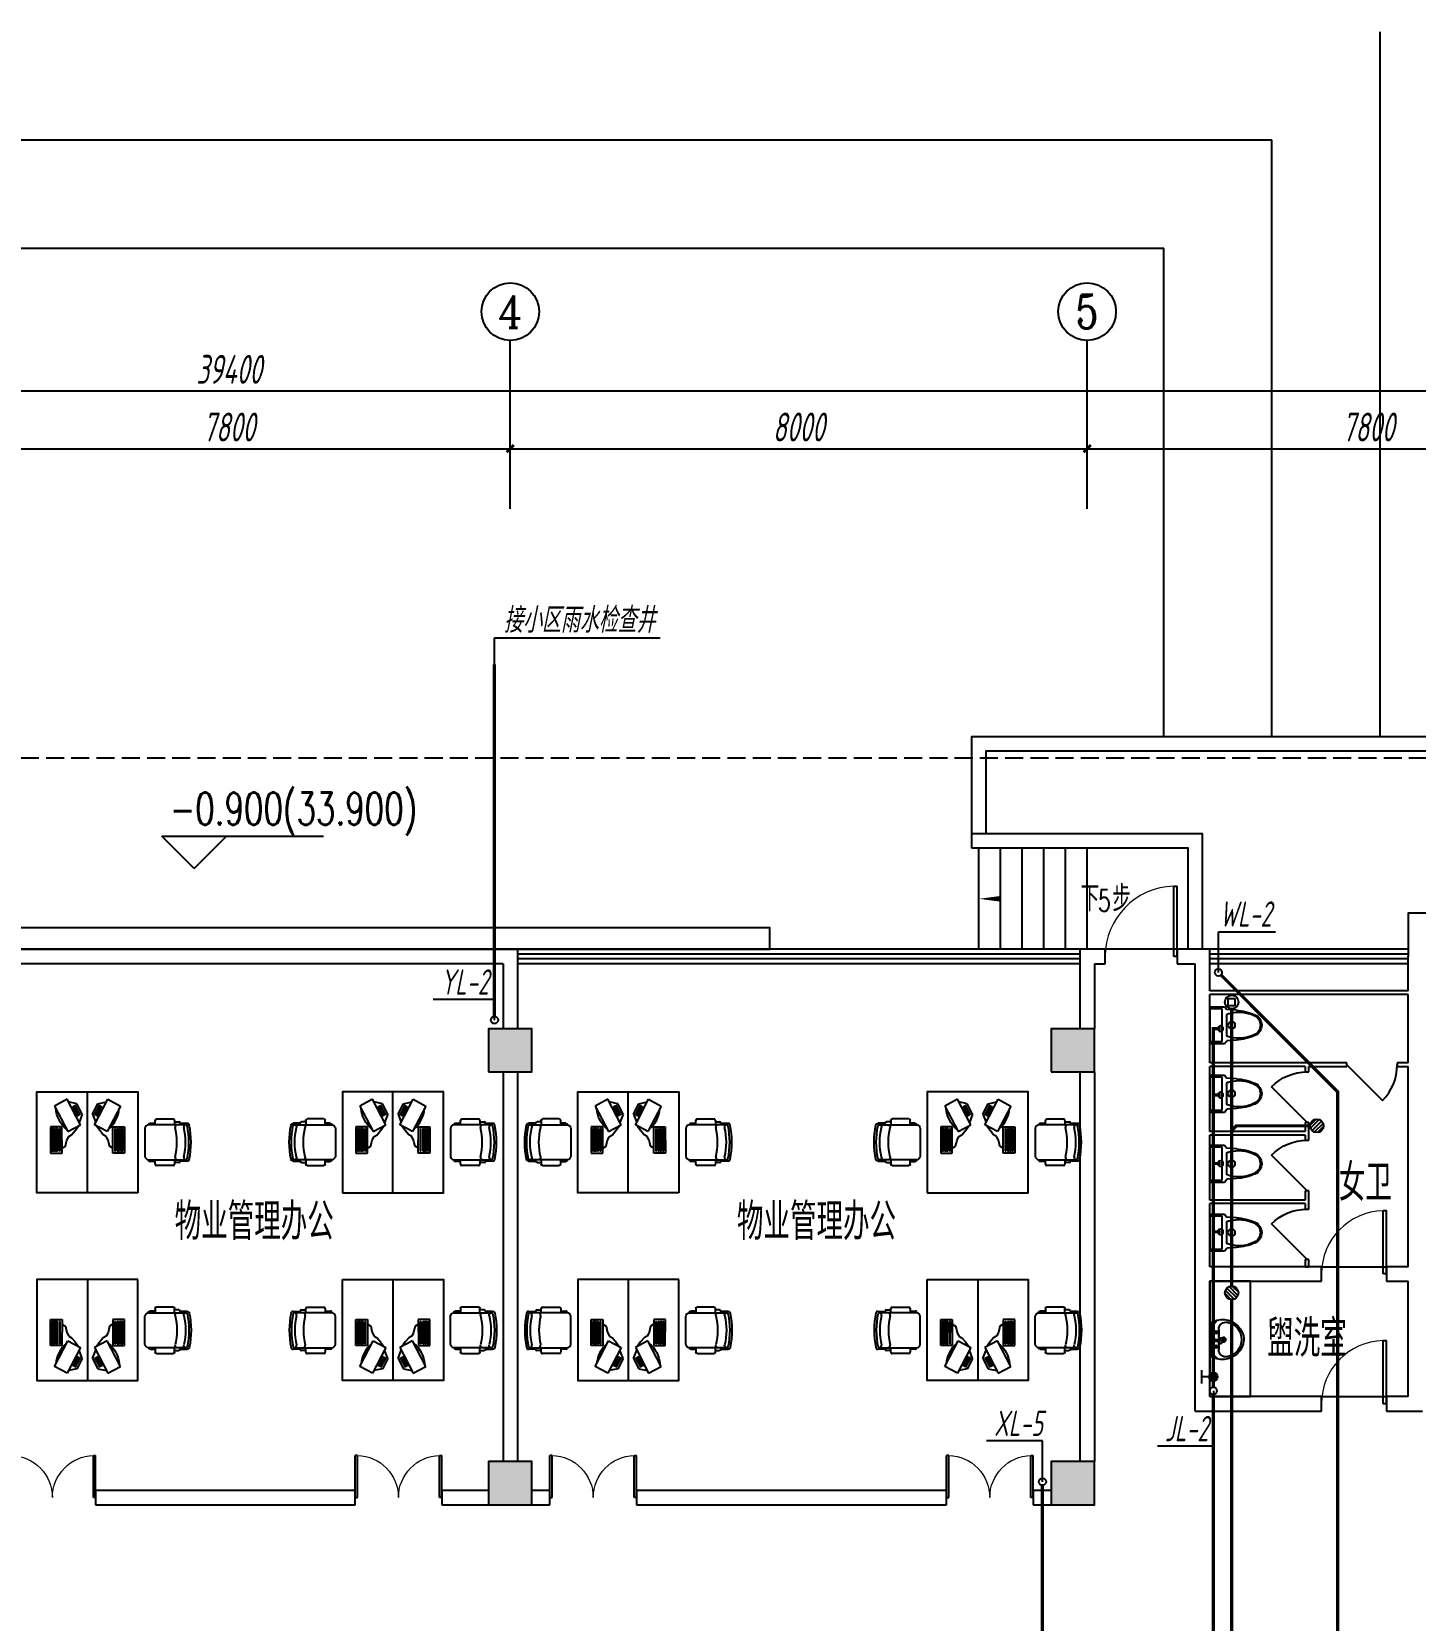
# Model space of a CAD drawing. Header units: millimetres. Extents: x 431368 to 504968, y -86454 to -30681.
# Drawn here: x 468119 to 487305, y -54168 to -32149 of the extents above; entities that cross this region are included whole.
import ezdxf
from ezdxf.enums import TextEntityAlignment as Align

# ---------------------------------------------------------------- set-up
doc = ezdxf.new("R2010")
doc.units = ezdxf.units.MM
doc.header["$LTSCALE"] = 1000
doc.header["$MEASUREMENT"] = 0
doc.linetypes.add('DASH', pattern=[0.35, 0.25, -0.1])
doc.layers.get('0').update_dxf_attribs({"linetype": 'CONTINUOUS'})
doc.layers.get('Defpoints').update_dxf_attribs({"linetype": 'CONTINUOUS'})
for name, color, linetype in [('A-FURN', 251, 'CONTINUOUS'), ('A-ROOM-IDEN', 31, 'CONTINUOUS'), ('AXIS', 3, 'CONTINUOUS'), ('AXIS_TEXT', 7, 'CONTINUOUS'), ('COLUMN', 9, 'CONTINUOUS'), ('CURTWALL', 4, 'CONTINUOUS'), ('DIM_ELEV', 3, 'CONTINUOUS'), ('DIM_SYMB', 3, 'CONTINUOUS'), ('EQUIP_地漏', 7, 'CONTINUOUS'), ('EQUIP_污水', 7, 'CONTINUOUS'), ('EQUIP_给水', 7, 'CONTINUOUS'), ('LATRINE', 6, 'CONTINUOUS'), ('PIPE-污水', 2, 'DASH'), ('PIPE-消防', 1, 'TG_X'), ('PIPE-给水', 3, 'TG_J'), ('PIPE-雨水', 4, 'TG_Y'), ('PUB_HATCH', 8, 'CONTINUOUS'), ('PUB_TEXT', 7, 'CONTINUOUS'), ('ROAD', 8, 'CONTINUOUS'), ('STAIR', 2, 'CONTINUOUS'), ('TWT_LEAD', 3, 'CONTINUOUS'), ('TWT_TEXT', 7, 'CONTINUOUS'), ('VALVE_给水', 7, 'CONTINUOUS'), ('VPIPE-污水', 2, 'DASH'), ('VPIPE-消防', 1, 'TG_X'), ('VPIPE-给水', 3, 'TG_J'), ('VPIPE-雨水', 4, 'TG_Y'), ('WALL', 9, 'CONTINUOUS'), ('WINDOW', 4, 'CONTINUOUS'), ('填充', 8, 'CONTINUOUS'), ('看线', 254, 'CONTINUOUS'), ('防火分区', 1, 'CONTINUOUS')]:
    doc.layers.add(name, color=color, linetype=linetype)
doc.styles.add('_TCH_AXIS', font='COMPLEX', dxfattribs={"bigfont": 'GBCBIG'})
doc.styles.add('_TCH_DIM', font='SIMPLEX', dxfattribs={"bigfont": 'GBCBIG'})
doc.styles.add('COMPLEX', font='COMPLEX')
doc.styles.add('FS-TEXT', font='gbeitc.shx', dxfattribs={"width": 0.75, "height": 600, "bigfont": 'hztxt.shx'})
doc.styles.add('FS-TEXT_T3', font='gbeitc.shx', dxfattribs={"width": 0.75, "bigfont": 'hztxt.shx'})
doc.styles.get("Standard").update_dxf_attribs({"font": 'GBENOR', "bigfont": 'GBCBIG'})
doc.styles.add('TG_LINETYPE', font='SIMPLEX', dxfattribs={"width": 0.8, "height": 3, "bigfont": 'HZTXT'})
doc.linetypes.add('TG_J', pattern='A,2,-0.3,["J",TG_LINETYPE,S=0.1,R=0,X=-0.23,Y=-0.15],0', length=2.3)
doc.linetypes.add('TG_X', pattern='A,2,-0.3,["X",TG_LINETYPE,S=0.1,R=0,X=-0.23,Y=-0.15],0', length=2.3)
doc.linetypes.add('TG_X1', pattern='A,2,-0.6,["X1",TG_LINETYPE,S=0.1,R=0,X=-0.52,Y=-0.15],0', length=2.6)
doc.linetypes.add('TG_Y', pattern='A,3.5,-0.4,["Y",TG_LINETYPE,S=0.1,R=0,X=-0.35,Y=-0.2],0', length=3.9)
doc.dimstyles.new('_TCH_ARCH&&100', dxfattribs={"dimtxt": 400, "dimasz": 100, "dimexe": 250, "dimexo": 300, "dimgap": 100, "dimtad": 1, "dimdec": 0, "dimzin": 0, "dimdsep": 46, "dimtxsty": 'FS-TEXT_T3', "dimblk": 'ARCHTICK', "dimcen": 0.09, "dimclrt": 7, "dimazin": 2, "dimtfac": 1, "dimtdec": 0, "dimtix": 1, "dimtmove": 2, "dimatfit": 3, "dimfxl": 1, "dimtolj": 1, "dimtzin": 0, "dimarcsym": 0})

# ---------------------------------------------------------------- blocks, each defined once
blk = doc.blocks.new('A-Lavatory-Closestool-b')
for p, q in [((0, -255), (0, 255)), ((0, 255), (205, 255)), ((2, 228), (171, 228)), ((171, 228), (171, -228)), ((205, 255), (238, 216)), ((232, -150), (232, 150)), ((371, 206), (238, 216)), ((205, -255), (238, -216)), ((371, -206), (238, -216)), ((0, -255), (205, -255)), ((171, -228), (2, -228))]:
    blk.add_line(p, q)
blk.add_circle((305, 0), 50)
for centre, radius, start, end in [((404, -316), 498, 64.6821, 110.2796), ((324, -545), 752, 66.359, 86.3479), ((556, 0), 147, 294.6746, 65.3254), ((564, 0), 157, 293.0967, 66.9033), ((403, 311), 493, 249.6179, 254.5299), ((404, 317), 498, 254.8567, 295.3019), ((324, 545), 752, 273.6521, 293.641)]:
    blk.add_arc(centre, radius, start, end)
blk = doc.blocks.new('_AXISO')
blk.add_circle((0, 0), 0.5)
at = {"layer": 'AXIS_TEXT', "style": 'COMPLEX', "width": 1.041667}
blk.add_attdef('A', text='', height=0.56, dxfattribs=at).set_placement((-0.25, -0.28), (0.25, -0.28), align=Align.FIT)
blk = doc.blocks.new('fhjhf')
at = {"layer": '填充'}
for p, q in [((262444, 55491), (262504, 55491)), ((262481, 55491), (262481, 55561)), ((262504, 55581), (262504, 55056)), ((262938, 55631), (262555, 55631)), ((262988, 55056), (262988, 55581)), ((262988, 55491), (263049, 55491)), ((263009, 55561), (263009, 55491)), ((262424, 55241), (262424, 55471)), ((263069, 55471), (263069, 55241)), ((262504, 55221), (262444, 55221)), ((262464, 55163), (262464, 55221)), ((262504, 55143), (262484, 55143)), ((262484, 55045), (262484, 55143)), ((263049, 55221), (262988, 55221)), ((262988, 55143), (263009, 55143)), ((263009, 55143), (263009, 55045)), ((263029, 55221), (263029, 55163))]:
    blk.add_line(p, q, dxfattribs=at)
for centre, major_axis, start_param, end_param in [((262444, 55471), (-20.2, 0), -1.570796, 0), ((262444, 55471), (-20.2, 0), -1.570796, 0), ((262501, 55561), (20.6, 0), 1.413405, 3.132879), ((262501, 55561), (-20.2, 0), -1.570796, 0), ((262555, 55581), (-50.4, 0), -1.570796, 0), ((262555, 55581), (50.4, 0), 1.570796, 3.141593), ((262938, 55581), (-50.4, 0), 3.141593, 4.712389), ((262938, 55581), (-50.4, 0), 3.141593, 4.712389), ((262988, 55561), (20.2, 0), 0, 1.570796), ((262988, 55561), (20.2, 0), 0, 1.570796), ((263049, 55471), (20.2, 0), 0, 1.570796), ((263049, 55471), (-20.2, 0), 3.141593, 4.712389), ((262444, 55241), (20.2, 0), 3.141593, 4.712389), ((262444, 55241), (20.2, 0), 3.141593, 4.712389), ((262484, 55163), (-20.2, 0), 0, 1.570796), ((262484, 55163), (-20.2, 0), 0, 1.570796), ((262535, 55184), (-30.3, 0), 4.47248, 6.283185), ((262535, 55063), (-30.3, 0), 4.47248, 6.283185), ((262515, 55056), (10.1, 0), 3.141593, 4.500686), ((262746, 56043), (-861, 0), 1.330887, 1.810706), ((262746, 55922), (-861, 0), 1.330887, 1.810706), ((262958, 55184), (30.3, 0), 0, 1.810706), ((262958, 55063), (30.3, 0), 0, 1.810706), ((262978, 55056), (10.1, 0), -1.359094, 0), ((263009, 55163), (20.2, 0), 4.712389, 6.283185), ((263009, 55163), (20.2, 0), 4.712389, 6.283185), ((263049, 55241), (-20.2, 0), 1.570796, 3.141593), ((263049, 55241), (-20.2, 0), 1.570796, 3.141593), ((262515, 55045), (-30.3, 0), 0, 1.364824), ((262515, 55045), (30.3, 0), 3.141593, 4.506416), ((262746, 56146), (-1164, 0), 1.364824, 1.776769), ((262746, 56146), (-1164, 0), 1.364824, 1.776769), ((262746, 56126), (1114, 0), 4.500686, 4.924092), ((262978, 55045), (-30.3, 0), 1.776769, 3.141593), ((262978, 55045), (-30.3, 0), 1.776769, 3.141593)]:
    blk.add_ellipse(centre, major_axis=major_axis, ratio=0.991572, start_param=start_param, end_param=end_param, dxfattribs=at)
blk = doc.blocks.new('fdhfgkhk')
at = {"layer": '填充'}
for p, q in [((262965, 57284), (263044, 57424)), ((263282, 57108), (262965, 57284)), ((263004, 57298), (262999, 57290)), ((262999, 57290), (263272, 57138)), ((263277, 57147), (263004, 57298)), ((263012, 57313), (263007, 57305)), ((263007, 57305), (263281, 57153)), ((263286, 57161), (263012, 57313)), ((263021, 57328), (263016, 57320)), ((263016, 57320), (263289, 57168)), ((263294, 57176), (263021, 57328)), ((263029, 57343), (263024, 57334)), ((263024, 57334), (263298, 57183)), ((263302, 57191), (263029, 57343)), ((263037, 57358), (263033, 57349)), ((263033, 57349), (263306, 57197)), ((263311, 57206), (263037, 57358)), ((263044, 57424), (263360, 57248)), ((263054, 57387), (263049, 57379)), ((263049, 57379), (263323, 57227)), ((263327, 57235), (263054, 57387)), ((263101, 57392), (263148, 57419)), ((263148, 57419), (263193, 57405)), ((263193, 57405), (263232, 57394)), ((263232, 57394), (263290, 57393)), ((263290, 57393), (263330, 57418)), ((263330, 57418), (263405, 57432)), ((263342, 57350), (263508, 57458)), ((263563, 57016), (263342, 57350)), ((263405, 57432), (263482, 57441)), ((263508, 57458), (263729, 57124)), ((263652, 57408), (263530, 57424)), ((263597, 57372), (263685, 57238)), ((263610, 57381), (263699, 57247)), ((263626, 57391), (263714, 57257)), ((263652, 57408), (263741, 57274)), ((263741, 57274), (263707, 57157)), ((263272, 57138), (263277, 57147)), ((263281, 57153), (263286, 57161)), ((263360, 57248), (263282, 57108)), ((263289, 57168), (263294, 57176)), ((263298, 57183), (263302, 57191)), ((263306, 57197), (263311, 57206)), ((263323, 57227), (263327, 57235)), ((263729, 57124), (263563, 57016))]:
    blk.add_line(p, q, dxfattribs=at)
blk.add_ellipse((263776, 57393), major_axis=(-419, 0), ratio=0.991572, start_param=0.184715, end_param=0.975735, dxfattribs=at)
blk = doc.blocks.new('_FZH')
blk.add_lwpolyline([(-0.5, -0.5), (0.5, -0.5), (0.5, 0.5), (-0.5, 0.5)], close=True)
at = {"layer": 'PUB_HATCH'}
blk.add_solid([(-0.5, -0.5), (0.5, -0.5), (-0.5, 0.5), (0.5, 0.5)], dxfattribs=at)
blk = doc.blocks.new('$DorLib2D$00000002')
for p, q in [((-0.5, 0), (-0.5, 0.4875)), ((-0.475, 0.4875), (-0.5, 0.4875)), ((-0.475, 0), (-0.475, 0.4875)), ((0.475, 0), (0.475, 0.4875)), ((0.475, 0.4875), (0.5, 0.4875)), ((0.5, 0), (0.5, 0.4875)), ((-0.5, 0), (-0.475, 0)), ((0.5, 0), (0.475, 0))]:
    blk.add_line(p, q)
at = {"lineweight": 13}
for centre, start, end in [((-0.4875, 0), 0, 88.53072), ((0.4875, 0), 91.46928, 180)]:
    blk.add_arc(centre, 0.4875, start, end, dxfattribs=at)
blk = doc.blocks.new('$DorLib2D$00000001')
for p, q in [((0.45, 0.975), (0.5, 0.975)), ((0.45, 0), (0.45, 0.975)), ((0.5, 0), (0.5, 0.975)), ((0.5, 0), (0.45, 0))]:
    blk.add_line(p, q)
at = {"lineweight": 13}
blk.add_arc((0.475, 0), 0.975, 91.4693, 180, dxfattribs=at)
blk = doc.blocks.new('$DorLib2D$00000114')
at = {"color": 0}
blk.add_line((0.5, 0), (-0.207, 0.707), dxfattribs=at)
blk.add_arc((0.5, 0), 1, 135, 180, dxfattribs=at)
blk = doc.blocks.new('_ArchTick')
at = {"color": 0, "linetype": 'ByBlock', "const_width": 0.4}
blk.add_lwpolyline([(-0.5, -0.5), (0.5, 0.5)], dxfattribs=at)
blk = doc.blocks.new('*D43')
at = {"layer": 'AXIS', "color": 0, "lineweight": -2, "transparency": 16777216}
for p, q in [((451155, -38464), (451155, -36878)), ((490555, -38464), (490555, -36878)), ((451155, -37128), (490555, -37128))]:
    blk.add_line(p, q, dxfattribs=at)
at = {"layer": 'Defpoints', "color": 0, "transparency": 16777216}
for p in [(490555, -37128), (451155, -38764), (490555, -38764)]:
    blk.add_point(p, dxfattribs=at)
at = {"layer": 'AXIS', "color": 0, "lineweight": -2, "transparency": 16777216, "xscale": 100, "yscale": 100, "zscale": 100, "rotation": 180}
blk.add_blockref('_ArchTick', (451155, -37128), dxfattribs=at)
at = {"layer": 'AXIS', "color": 0, "lineweight": -2, "transparency": 16777216, "xscale": 100, "yscale": 100, "zscale": 100}
blk.add_blockref('_ArchTick', (490555, -37128), dxfattribs=at)
at = {"layer": 'AXIS', "color": 7, "transparency": 16777216, "insert": (470855, -36828), "char_height": 400, "attachment_point": 5, "style": 'FS-TEXT_T3'}
blk.add_mtext('\\A1;39400', dxfattribs=at)
blk = doc.blocks.new('$lvtry$00000178')
at = {"color": 0}
for p, q in [((-238, 0), (238, 0)), ((-214, -36), (-272, -91)), ((-180, -23), (180, -23)), ((-142, -105), (140, -105)), ((140, -105), (-142, -105)), ((216, -37), (268, -91))]:
    blk.add_line(p, q, dxfattribs=at)
blk.add_lwpolyline([(-104, -430, 0.224698), (110, -425, 0.348046), (269, -79), (239, 0), (-241, 0), (-271, -79, 0.356844)], format="xyb", close=True, dxfattribs=at)
for centre, radius in [((-100, -65), 16.3), ((1, -172), 31.6), ((100, -65), 16.3)]:
    blk.add_circle(centre, radius, dxfattribs=at)
at = {"color": 0, "lineweight": 13}
blk.add_circle((1, -172), 23, dxfattribs=at)
at = {"color": 0}
for centre, radius, start, end in [((-142, -205), 100, 90, 190.5602), ((-180, -73), 50, 90, 133.181), ((140, -205), 100, 349.4398, 90), ((180, -73), 50, 44.5607, 90), ((-1, -179), 243, 190.5602, 349.4398)]:
    blk.add_arc(centre, radius, start, end, dxfattribs=at)
for p in [(0, -65), (1, -172)]:
    blk.add_point(p, dxfattribs=at)
blk = doc.blocks.new('*D54')
at = {"layer": 'AXIS', "color": 0, "lineweight": -2, "transparency": 16777216}
for p, q in [((466955, -38464), (466955, -37678)), ((474755, -38464), (474755, -37678)), ((466955, -37928), (474755, -37928))]:
    blk.add_line(p, q, dxfattribs=at)
at = {"layer": 'Defpoints', "color": 0, "transparency": 16777216}
for p in [(474755, -37928), (466955, -38764), (474755, -38764)]:
    blk.add_point(p, dxfattribs=at)
at = {"layer": 'AXIS', "color": 0, "lineweight": -2, "transparency": 16777216, "xscale": 100, "yscale": 100, "zscale": 100, "rotation": 180}
blk.add_blockref('_ArchTick', (466955, -37928), dxfattribs=at)
at = {"layer": 'AXIS', "color": 0, "lineweight": -2, "transparency": 16777216, "xscale": 100, "yscale": 100, "zscale": 100}
blk.add_blockref('_ArchTick', (474755, -37928), dxfattribs=at)
at = {"layer": 'AXIS', "color": 7, "transparency": 16777216, "insert": (470855, -37628), "char_height": 400, "attachment_point": 5, "style": 'FS-TEXT_T3'}
blk.add_mtext('\\A1;7800', dxfattribs=at)
blk = doc.blocks.new('*D55')
at = {"layer": 'AXIS', "color": 0, "lineweight": -2, "transparency": 16777216}
for p, q in [((474755, -38464), (474755, -37678)), ((482755, -38464), (482755, -37678)), ((474755, -37928), (482755, -37928))]:
    blk.add_line(p, q, dxfattribs=at)
at = {"layer": 'Defpoints', "color": 0, "transparency": 16777216}
for p in [(482755, -37928), (474755, -38764), (482755, -38764)]:
    blk.add_point(p, dxfattribs=at)
at = {"layer": 'AXIS', "color": 0, "lineweight": -2, "transparency": 16777216, "xscale": 100, "yscale": 100, "zscale": 100, "rotation": 180}
blk.add_blockref('_ArchTick', (474755, -37928), dxfattribs=at)
at = {"layer": 'AXIS', "color": 0, "lineweight": -2, "transparency": 16777216, "xscale": 100, "yscale": 100, "zscale": 100}
blk.add_blockref('_ArchTick', (482755, -37928), dxfattribs=at)
at = {"layer": 'AXIS', "color": 7, "transparency": 16777216, "insert": (478755, -37628), "char_height": 400, "attachment_point": 5, "style": 'FS-TEXT_T3'}
blk.add_mtext('\\A1;8000', dxfattribs=at)
blk = doc.blocks.new('*D56')
at = {"layer": 'AXIS', "color": 0, "lineweight": -2, "transparency": 16777216}
for p, q in [((482755, -38464), (482755, -37678)), ((490555, -38464), (490555, -37678)), ((482755, -37928), (490555, -37928))]:
    blk.add_line(p, q, dxfattribs=at)
at = {"layer": 'Defpoints', "color": 0, "transparency": 16777216}
for p in [(490555, -37928), (482755, -38764), (490555, -38764)]:
    blk.add_point(p, dxfattribs=at)
at = {"layer": 'AXIS', "color": 0, "lineweight": -2, "transparency": 16777216, "xscale": 100, "yscale": 100, "zscale": 100, "rotation": 180}
blk.add_blockref('_ArchTick', (482755, -37928), dxfattribs=at)
at = {"layer": 'AXIS', "color": 0, "lineweight": -2, "transparency": 16777216, "xscale": 100, "yscale": 100, "zscale": 100}
blk.add_blockref('_ArchTick', (490555, -37928), dxfattribs=at)
at = {"layer": 'AXIS', "color": 7, "transparency": 16777216, "insert": (486655, -37628), "char_height": 400, "attachment_point": 5, "style": 'FS-TEXT_T3'}
blk.add_mtext('\\A1;7800', dxfattribs=at)
blk = doc.blocks.new('$TwtSys$00000141')
for p, q in [((-94, 8), (-10, 92)), ((-94, 8), (-10, 92)), ((-87, -35), (35, 87)), ((-87, -35), (35, 87)), ((-66, -66), (66, 66)), ((-66, -66), (66, 66)), ((-32, -87), (88, 33)), ((-32, -87), (88, 33)), ((11, -92), (92, -11)), ((11, -92), (92, -11))]:
    blk.add_line(p, q)
blk.add_circle((0, 0), 94)
blk.add_circle((0, 0), 94)
blk = doc.blocks.new('$VALVE$00000497')
for p, q in [((78, 138), (-78, 138)), ((0, 50), (0, 138))]:
    blk.add_line(p, q)
at = {"const_width": 49.6}
blk.add_lwpolyline([(25, 0, 1), (-25, 0, 1)], format="xyb", close=True, dxfattribs=at)
blk.add_circle((0, 0), 50)
blk = doc.blocks.new('$TwtSys$00000519')
blk.add_circle((0, 0, 0), 25)
blk = doc.blocks.new('$TwtSys$00000136')
at = {"elevation": 0}
blk.add_lwpolyline([(-51, 45), (51, 45), (51, -49), (-51, -49)], close=True, dxfattribs=at)
blk.add_circle((0, 0, 0), 93.8)

msp = doc.modelspace()

# ---------------------------------------------------------------- hatches: boundary and pattern name
at = {"layer": 'PIPE-污水', "linetype": 'DASH'}
for points in [[(486228.7, -46841.6), (486244.6, -46825.7), (486251.2, -46832.3)], [(486228.7, -46841.6), (486251.2, -46841.6), (486251.2, -46832.3)], [(484821.7, -47315), (484805.8, -47299.1), (484812.4, -47292.5)], [(484821.7, -47315), (484821.7, -47292.5), (484812.4, -47292.5)]]:
    msp.add_hatch(color=256, dxfattribs=at).paths.add_polyline_path(points)
at = {"layer": 'PIPE-给水', "linetype": 'TG_J'}
for points in [[(484504.9, -45967.9), (484504.9, -45945.4), (484482.4, -45945.4)], [(484504.9, -45967.9), (484482.4, -45967.9), (484482.4, -45945.4)]]:
    msp.add_hatch(color=256, dxfattribs=at).paths.add_polyline_path(points)

# ---------------------------------------------------------------- linework, layer by layer
at = {"layer": 'A-FURN'}
for p, q in [((468891.7, -48245.3), (468891.7, -46845.3)), ((473127, -48245.3), (473127, -46845.3)), ((476391.7, -48245.3), (476391.7, -46845.3)), ((468891.7, -49445.3), (468891.7, -50845.3)), ((473127, -49445.3), (473127, -50845.3)), ((476391.7, -49445.3), (476391.7, -50845.3)), ((481238.2, -49445.3), (481238.2, -50845.3))]:
    msp.add_line(p, q, dxfattribs=at)
for points in [[(463354.9, -44867.9), (478354.9, -44867.9), (478354.9, -44567.9), (463354.9, -44567.9)], [(469591.7, -48245.3), (468191.7, -48245.3), (468191.7, -46845.3), (469591.7, -46845.3)], [(472427, -48245.3), (473827, -48245.3), (473827, -46845.3), (472427, -46845.3)], [(477091.7, -48245.3), (475691.7, -48245.3), (475691.7, -46845.3), (477091.7, -46845.3)], [(480538.2, -48245.3), (481938.2, -48245.3), (481938.2, -46845.3), (480538.2, -46845.3)], [(469591.7, -49445.3), (468191.7, -49445.3), (468191.7, -50845.3), (469591.7, -50845.3)], [(472427, -49445.3), (473827, -49445.3), (473827, -50845.3), (472427, -50845.3)], [(477091.7, -49445.3), (475691.7, -49445.3), (475691.7, -50845.3), (477091.7, -50845.3)], [(480538.2, -49445.3), (481938.2, -49445.3), (481938.2, -50845.3), (480538.2, -50845.3)]]:
    msp.add_lwpolyline(points, close=True, dxfattribs=at)
at = {"layer": 'AXIS'}
for p, q in [((474754.9, -38764), (474754.9, -36428.1)), ((482754.9, -38764), (482754.9, -36428.1))]:
    msp.add_line(p, q, dxfattribs=at)
at = {"layer": 'CURTWALL'}
for p, q in [((482654.9, -44867.9), (474854.9, -44867.9)), ((487204.9, -44867.9), (484454.9, -44867.9)), ((482654.9, -44934.5), (474854.9, -44934.5)), ((482654.9, -45001.2), (474854.9, -45001.2)), ((482654.9, -45067.9), (474854.9, -45067.9)), ((487204.9, -44934.5), (484454.9, -44934.5)), ((487204.9, -45001.2), (484454.9, -45001.2)), ((487204.9, -45067.9), (484454.9, -45067.9))]:
    msp.add_line(p, q, dxfattribs=at)
at = {"layer": 'DIM_ELEV', "linetype": 'ByBlock'}
for p, q in [((470371.5, -43749.3), (469921.5, -43299.3)), ((469921.5, -43299.3), (472163.6, -43299.3)), ((470371.5, -43749.3), (470821.5, -43299.3))]:
    msp.add_line(p, q, dxfattribs=at)
at = {"layer": 'DIM_SYMB'}
msp.add_lwpolyline([(482595.3, -44167.9, 0, 0, 0), (481254.9, -44167.9, 0, 80, 0), (481554.9, -44167.9, 0, 0, 0)], format="xyseb", dxfattribs=at)
at = {"layer": 'LATRINE'}
for p, q in [((487204.9, -45443.3), (484454.9, -45443.3)), ((487204.9, -45493.3), (484454.9, -45493.3)), ((485804.9, -46443.3), (484454.9, -46443.3)), ((486354.9, -46443.3), (485804.9, -46443.3)), ((486354.9, -46493.3), (486354.9, -46443.3)), ((487204.9, -46443.3), (487054.9, -46443.3)), ((487054.9, -46443.3), (487054.9, -46493.3)), ((485779.9, -46493.3), (484454.9, -46493.3)), ((485779.9, -46493.3), (485779.9, -46568.3)), ((485779.9, -46568.3), (485829.9, -46568.3)), ((485829.9, -46493.3), (486354.9, -46493.3)), ((485829.9, -46568.3), (485829.9, -46493.3)), ((487054.9, -46493.3), (487204.9, -46493.3)), ((485829.9, -47268.3), (485779.9, -47268.3)), ((485779.9, -47268.3), (485779.9, -47393.3)), ((485829.9, -47418.3), (485829.9, -47268.3)), ((485779.9, -47393.3), (484454.9, -47393.3)), ((485779.9, -47443.3), (484454.9, -47443.3)), ((485779.9, -47443.3), (485779.9, -47514.3)), ((485779.9, -47514.3), (485829.9, -47514.3)), ((485829.9, -47514.3), (485829.9, -47418.3)), ((485829.9, -48214.3), (485779.9, -48214.3)), ((485779.9, -48214.3), (485779.9, -48343.3)), ((485829.9, -48368.3), (485829.9, -48214.3)), ((485779.9, -48343.3), (484454.9, -48343.3)), ((485779.9, -48393.3), (484454.9, -48393.3)), ((485779.9, -48393.3), (485779.9, -48469.3)), ((485829.9, -48469.3), (485829.9, -48368.3)), ((485779.9, -48469.3), (485829.9, -48469.3)), ((485829.9, -49169.3), (485779.9, -49169.3)), ((485779.9, -49169.3), (485779.9, -49267.9)), ((485779.9, -49267.9), (485829.9, -49267.9)), ((485829.9, -49267.9), (485829.9, -49169.3))]:
    msp.add_line(p, q, dxfattribs=at)
at = {"layer": 'LATRINE', "elevation": 0}
msp.add_lwpolyline([(484454.9, -51067.9), (485021, -51067.9), (485021, -49467.9), (484454.9, -49467.9), (484454.9, -50867.9)], dxfattribs=at)
at = {"layer": 'PIPE-污水', "linetype": 'DASH', "const_width": 45}
for points in [[(484610.2, -45223.2), (486228.7, -46841.6)], [(484759.9, -47376.8), (484759.9, -45692.2)], [(486228.7, -46841.6), (486228.7, -66467.9)], [(484759.9, -47376.8), (484821.7, -47315)], [(484821.7, -47315), (485846.4, -47315)], [(484759.9, -49535.6), (484759.9, -47376.8)], [(484759.9, -65779.7), (484759.9, -49723.6)]]:
    msp.add_lwpolyline(points, dxfattribs=at)
at = {"layer": 'PIPE-消防', "linetype": 'TG_X1', "ltscale": 0.6, "const_width": 45}
msp.add_lwpolyline([(482134.9, -75153.8), (482134.9, -52297.9)], dxfattribs=at)
at = {"layer": 'PIPE-给水', "linetype": 'TG_J', "ltscale": 0.6, "const_width": 45}
for points in [[(484604.9, -45967.9), (484504.9, -45967.9)], [(484504.9, -46887.5), (484504.9, -45967.9)], [(484604.9, -46887.5), (484504.9, -46887.5)], [(484504.9, -47837.2), (484504.9, -46887.5)], [(484604.9, -47837.2), (484504.9, -47837.2)], [(484504.9, -48784.1), (484504.9, -47837.2)], [(484604.9, -48784.1), (484504.9, -48784.1)], [(484504.9, -50293.2), (484504.9, -48784.1)], [(484504.9, -50937.9), (484504.9, -50293.2)], [(484604.9, -50293.2), (484504.9, -50293.2)], [(484504.9, -78217.9), (484504.9, -51037.9)]]:
    msp.add_lwpolyline(points, dxfattribs=at)
at = {"layer": 'PIPE-雨水', "linetype": 'TG_Y', "ltscale": 0.6, "const_width": 45}
msp.add_lwpolyline([(474534.9, -45797.9), (474534.9, -40916.1)], dxfattribs=at)
at = {"layer": 'ROAD', "linetype": 'ByBlock'}
for p, q in [((486816.2, -41917.9), (486816.2, -32148.9)), ((456316.2, -33648.9), (485316.2, -33648.9)), ((485316.2, -41917.9), (485316.2, -33648.9)), ((457816.2, -35148.9), (483816.2, -35148.9)), ((483816.2, -41917.9), (483816.2, -35148.9))]:
    msp.add_line(p, q, dxfattribs=at)
at = {"layer": 'STAIR'}
for points in [[(481154.9, -43467.9), (481154.9, -43267.9)], [(484354.9, -44867.9), (484354.9, -43267.9), (481154.9, -43267.9)], [(484154.9, -44867.9), (484154.9, -43467.9), (481154.9, -43467.9)], [(481254.9, -44867.9), (481254.9, -43467.9)], [(481554.9, -44867.9), (481554.9, -43467.9)], [(481854.9, -44867.9), (481854.9, -43467.9)], [(482154.9, -44867.9), (482154.9, -43467.9)], [(482454.9, -44867.9), (482454.9, -43467.9)], [(482754.9, -44867.9), (482754.9, -43467.9)]]:
    msp.add_lwpolyline(points, dxfattribs=at)
at = {"layer": 'TWT_LEAD'}
for p, q in [((474534.9, -40916.1), (474534.9, -40548.7)), ((474534.9, -40548.7), (476832.1, -40548.7)), ((484574.9, -45187.9), (484574.9, -44623.2)), ((484574.9, -44623.2), (485368.5, -44623.2)), ((474534.9, -45565.5), (473684.4, -45565.5)), ((474534.9, -45847.9), (474534.9, -45565.5)), ((484504.9, -50987.9), (484504.9, -51756)), ((482134.9, -51683.2), (481359.6, -51683.2)), ((482134.9, -52247.9), (482134.9, -51683.2)), ((484504.9, -51756), (483729.6, -51756))]:
    msp.add_line(p, q, dxfattribs=at)
at = {"layer": 'VPIPE-污水', "linetype": 'Continuous'}
msp.add_circle((484574.9, -45187.9), 50, dxfattribs=at)
at = {"layer": 'VPIPE-消防', "linetype": 'Continuous'}
msp.add_circle((482134.9, -52247.9), 50, dxfattribs=at)
msp.add_circle((482134.9, -52247.9), 50, dxfattribs=at)
at = {"layer": 'VPIPE-给水', "linetype": 'Continuous'}
msp.add_circle((484504.9, -50987.9), 50, dxfattribs=at)
at = {"layer": 'VPIPE-雨水', "linetype": 'Continuous'}
msp.add_circle((474534.9, -45847.9), 50, dxfattribs=at)
at = {"layer": 'WALL'}
for p, q in [((490654.9, -44367.9), (487204.9, -44367.9)), ((487204.9, -44367.9), (487204.9, -44967.9)), ((474854.9, -44867.9), (466854.9, -44867.9)), ((474854.9, -44867.9), (474854.9, -45967.9)), ((482654.9, -44867.9), (482654.9, -45967.9)), ((483004.9, -44867.9), (482654.9, -44867.9)), ((483004.9, -45067.9), (483004.9, -44867.9)), ((484454.9, -44867.9), (484004.9, -44867.9)), ((484004.9, -44867.9), (484004.9, -45067.9)), ((484454.9, -45443.3), (484454.9, -44867.9)), ((474654.9, -45067.9), (467054.9, -45067.9)), ((474654.9, -45067.9), (474654.9, -45967.9)), ((482854.9, -45067.9), (482854.9, -45967.9)), ((482854.9, -45067.9), (483004.9, -45067.9)), ((484004.9, -45067.9), (484254.9, -45067.9)), ((484254.9, -45468.3), (484254.9, -45067.9)), ((487204.9, -44967.9), (487204.9, -44967.9)), ((487204.9, -45443.3), (487204.9, -44967.9)), ((484254.9, -46469.3), (484254.9, -45468.3)), ((484454.9, -46443.3), (484454.9, -45493.3)), ((487204.9, -46443.3), (487204.9, -45493.3)), ((474654.9, -46567.9), (474654.9, -51967.9)), ((474854.9, -46567.9), (474854.9, -51967.9)), ((482654.9, -46567.9), (482654.9, -51967.9)), ((482854.9, -46567.9), (482854.9, -51967.9)), ((484254.9, -47419.3), (484254.9, -46469.3)), ((484454.9, -47393.3), (484454.9, -46493.3)), ((487204.9, -49267.9), (487204.9, -46493.3)), ((484254.9, -48369.3), (484254.9, -47419.3)), ((484454.9, -48343.3), (484454.9, -47443.3)), ((484254.9, -49367.9), (484254.9, -48369.3)), ((484454.9, -49267.9), (484454.9, -48393.3)), ((486004.9, -49267.9), (484454.9, -49267.9)), ((486004.9, -49467.9), (486004.9, -49267.9)), ((487204.9, -49267.9), (486904.9, -49267.9)), ((486904.9, -49267.9), (486904.9, -49467.9)), ((484254.9, -51267.9), (484254.9, -49367.9)), ((484454.9, -49467.9), (486004.9, -49467.9)), ((484454.9, -51067.9), (484454.9, -49467.9)), ((486904.9, -49467.9), (487204.9, -49467.9)), ((487204.9, -51067.9), (487204.9, -49467.9)), ((486004.9, -51067.9), (484454.9, -51067.9)), ((486004.9, -51267.9), (486004.9, -51067.9)), ((487204.9, -51067.9), (486904.9, -51067.9)), ((486904.9, -51067.9), (486904.9, -51267.9)), ((484254.9, -51267.9), (486004.9, -51267.9)), ((486904.9, -51267.9), (487404.9, -51267.9)), ((472604.9, -52367.9), (469004.9, -52367.9)), ((469004.9, -52367.9), (469004.9, -52567.9)), ((472604.9, -52567.9), (472604.9, -52367.9)), ((474454.9, -52367.9), (473804.9, -52367.9)), ((473804.9, -52367.9), (473804.9, -52567.9)), ((475304.9, -52367.9), (475054.9, -52367.9)), ((475304.9, -52567.9), (475304.9, -52367.9)), ((480804.9, -52367.9), (476504.9, -52367.9)), ((476504.9, -52367.9), (476504.9, -52567.9)), ((480804.9, -52567.9), (480804.9, -52367.9)), ((482254.9, -52367.9), (482004.9, -52367.9)), ((482004.9, -52367.9), (482004.9, -52567.9)), ((469004.9, -52567.9), (472604.9, -52567.9)), ((473804.9, -52567.9), (474454.9, -52567.9)), ((475054.9, -52567.9), (475304.9, -52567.9)), ((476504.9, -52567.9), (480804.9, -52567.9)), ((482004.9, -52567.9), (482254.9, -52567.9))]:
    msp.add_line(p, q, dxfattribs=at)
at = {"layer": 'WINDOW'}
for p, q in [((486004.9, -49267.9), (486904.9, -49267.9)), ((486004.9, -51067.9), (486904.9, -51067.9))]:
    msp.add_line(p, q, dxfattribs=at)
for points in [[(481154.9, -43267.9), (481154.9, -41917.9), (494854.9, -41917.9), (494854.9, -65717.9), (474754.9, -65717.9)], [(481354.9, -43267.9), (481354.9, -42117.9), (494654.9, -42117.9), (494654.9, -65517.9), (474954.9, -65517.9)], [(451054.9, -44367.9), (451054.9, -63267.9), (453454.9, -63267.9), (453454.9, -62767.9), (456254.9, -62767.9), (456254.9, -63267.9), (462054.9, -63267.9), (462054.9, -62767.9), (479654.9, -62767.9), (479654.9, -63267.9), (485454.9, -63267.9), (485454.9, -62767.9), (488254.9, -62767.9), (488254.9, -63267.9), (490654.9, -63267.9), (490654.9, -44367.9), (487204.9, -44367.9), (487204.9, -44867.9), (454504.9, -44867.9), (454504.9, -44367.9), (451054.9, -44367.9)]]:
    msp.add_lwpolyline(points, dxfattribs=at)
at = {"layer": '防火分区', "color": 6, "linetype": 'DASH'}
msp.add_line((504967.5, -42217.9), (431367.5, -42217.9), dxfattribs=at)

# ---------------------------------------------------------------- block references
at = {"layer": 'AXIS'}
ref = msp.add_blockref('_AXISO', (474754.9, -36028.1), dxfattribs=dict(at, xscale=800, yscale=800, zscale=800))
ref.add_attrib('A', '4', dxfattribs={"layer": 'AXIS_TEXT', "height": 445.4, "style": '_TCH_AXIS'}).set_placement((474585.2, -36250.8), (474924.6, -36250.8), align=Align.FIT)
ref = msp.add_blockref('_AXISO', (482754.9, -36028.1), dxfattribs=dict(at, xscale=800, yscale=800, zscale=800))
ref.add_attrib('A', '5', dxfattribs={"layer": 'AXIS_TEXT', "height": 465.9, "style": '_TCH_AXIS'}).set_placement((482599.6, -36261.1), (482910.2, -36261.1), align=Align.FIT)
at = {"layer": 'COLUMN', "xscale": 600, "yscale": 600, "zscale": 600}
for p in [(474754.9, -46267.9), (482554.9, -46267.9), (474754.9, -52267.9), (482554.9, -52267.9)]:
    msp.add_blockref('_FZH', p, dxfattribs=at)
at = {"layer": 'EQUIP_地漏'}
for p, rotation in [((485940.4, -47315), 180), ((484759.9, -49629.6), 270)]:
    msp.add_blockref('$TwtSys$00000141', p, dxfattribs=dict(at, rotation=rotation))
at = {"layer": 'EQUIP_污水', "rotation": 270}
msp.add_blockref('$TwtSys$00000136', (484759.9, -45598.5), dxfattribs=at)
at = {"layer": 'EQUIP_给水', "xscale": 1.5, "yscale": -1.5, "zscale": 1.5, "rotation": 270}
for p in [(484604.9, -45967.9), (484604.9, -46887.5), (484604.9, -47837.2), (484604.9, -48784.1), (484604.9, -50293.2)]:
    msp.add_blockref('$TwtSys$00000519', p, dxfattribs=at)
at = {"layer": 'LATRINE', "xscale": -1, "rotation": 180}
for p in [(484454.9, -45919.3), (484454.9, -46868.3), (484454.9, -47839.5), (484454.9, -48794.5)]:
    msp.add_blockref('A-Lavatory-Closestool-b', p, dxfattribs=at)
at = {"layer": 'LATRINE', "xscale": -700, "yscale": 700, "zscale": 50, "rotation": 90}
msp.add_blockref('$DorLib2D$00000114', (485804.9, -46918.3), dxfattribs=at)
at = {"layer": 'LATRINE', "yscale": -1, "rotation": 270}
msp.add_blockref('$lvtry$00000178', (484474.9, -50277.7, 0), dxfattribs=at)
at = {"layer": 'VALVE_给水', "xscale": 1.2, "yscale": 1.2, "zscale": 1.2, "rotation": 89.99999999999595}
msp.add_blockref('$VALVE$00000497', (484504.9, -50793.3), dxfattribs=at)
at = {"layer": 'WINDOW'}
for name, p, xscale, yscale, zscale, rotation in [('$DorLib2D$00000001', (483504.9, -44967.9), -1000, -1000, -1000, 180), ('$DorLib2D$00000114', (486704.9, -46468.3), 700, 700, 700, 180), ('$DorLib2D$00000114', (485804.9, -47864.3), -700, 700, -700, 90), ('$DorLib2D$00000114', (485804.9, -48819.3), -700, 700, -700, 90)]:
    msp.add_blockref(name, p, dxfattribs=dict(at, xscale=xscale, yscale=yscale, zscale=zscale, rotation=rotation))
for name, p, xscale, yscale, zscale in [('$DorLib2D$00000001', (486454.9, -49367.9), 900, 900, 900), ('$DorLib2D$00000001', (486454.9, -51167.9), 900, 900, 900), ('$DorLib2D$00000002', (468404.9, -52467.9), -1200, 1200, -1200), ('$DorLib2D$00000002', (473204.9, -52467.9), -1200, 1200, -1200), ('$DorLib2D$00000002', (475904.9, -52467.9), -1200, 1200, -1200), ('$DorLib2D$00000002', (481404.9, -52467.9), -1200, 1200, -1200)]:
    msp.add_blockref(name, p, dxfattribs=dict(at, xscale=xscale, yscale=yscale, zscale=zscale))
at = {"layer": '看线', "linetype": 'ByBlock', "xscale": -1}
for name, p, rotation in [('fdhfgkhk', (290580.3, -249732.5), 240.9410478758817), ('fdhfgkhk', (294815.7, -249732.5), 240.9410478758817), ('fdhfgkhk', (298080.3, -249732.5), 240.9410478758817), ('fdhfgkhk', (302926.8, -249732.5), 240.9410478758817), ('fhjhf', (416698.5, -310288.5), 270), ('fhjhf', (419963.1, -310288.5), 270), ('fhjhf', (424809.6, -310288.5), 270), ('fdhfgkhk', (647203, 152041.9), 60.9410478758817), ('fhjhf', (525320.2, 212598), 90), ('fdhfgkhk', (651438.4, 152041.9), 60.9410478758817), ('fhjhf', (529555.5, 212598), 90), ('fdhfgkhk', (654703, 152041.9), 60.9410478758817), ('fhjhf', (532820.2, 212598), 90), ('fdhfgkhk', (659549.5, 152041.9), 60.9410478758817), ('fhjhf', (537666.7, 212598), 90)]:
    msp.add_blockref(name, p, dxfattribs=dict(at, rotation=rotation))
at = {"layer": '看线', "linetype": 'ByBlock'}
for name, p, rotation in [('fdhfgkhk', (647203, -249732.5), 119.0589521241183), ('fdhfgkhk', (651438.4, -249732.5), 119.0589521241183), ('fdhfgkhk', (654703, -249732.5), 119.0589521241183), ('fdhfgkhk', (659549.5, -249732.5), 119.0589521241183), ('fhjhf', (525320.2, -310288.5), 90), ('fhjhf', (529555.5, -310288.5), 90), ('fhjhf', (532820.2, -310288.5), 90), ('fhjhf', (537666.7, -310288.5), 90), ('fdhfgkhk', (290580.3, 152041.9), 299.0589521241183), ('fhjhf', (416698.5, 212598), 270), ('fdhfgkhk', (294815.7, 152041.9), 299.0589521241183), ('fhjhf', (419963.1, 212598), 270), ('fdhfgkhk', (298080.3, 152041.9), 299.0589521241183), ('fhjhf', (424809.6, 212598), 270), ('fdhfgkhk', (302926.8, 152041.9), 299.0589521241183)]:
    msp.add_blockref(name, p, dxfattribs=dict(at, rotation=rotation))

# ---------------------------------------------------------------- texts
at = {"layer": 'A-ROOM-IDEN', "color": 8}
for s, p in [('女卫', (486245.1, -48357.3)), ('物业管理办公', (470101.3, -48897.5)), ('物业管理办公', (477898.9, -48897.5)), ('盥洗室', (485252.3, -50516))]:
    msp.add_text(s, height=510.64, dxfattribs=at).set_placement(p)
at = {"layer": 'PUB_TEXT', "linetype": 'ByBlock', "style": '_TCH_DIM', "width": 0.705882}
msp.add_text('-0.900(33.900)', height=446.25, dxfattribs=at).set_placement((470036.2, -43141.8))
at = {"layer": 'PUB_TEXT', "style": '_TCH_DIM'}
for s, p in [('下', (482665.3, -44342.9)), ('步', (483103.6, -44342.9))]:
    msp.add_text(s, height=357.4, dxfattribs=at).set_placement(p)
at = {"layer": 'PUB_TEXT', "style": '_TCH_DIM', "width": 0.705882}
msp.add_text('5', height=297.5, dxfattribs=at).set_placement((482903.6, -44342.9))
at = {"layer": 'TWT_TEXT', "style": 'FS-TEXT', "width": 0.75}
for s, p in [('接小区雨水检查井', (474664.3, -40478.7)), ('WL-2', (484596.3, -44553.2)), ('YL-2', (473789.4, -45495.5)), ('XL-5', (481464.6, -51613.2)), ('JL-2', (483834.6, -51686))]:
    msp.add_text(s, height=350, dxfattribs=at).set_placement(p)

# ---------------------------------------------------------------- dimensions: what is measured, and where the dimension line sits
at = {"layer": 'AXIS'}
for p1, p2, distance, picture, middle in [((451154.9, -38764), (490554.9, -38764), 1635.9, '*D43', (470854.9, -36828.1)), ((466954.9, -38764), (474754.9, -38764), 835.9, '*D54', (470854.9, -37628.1)), ((474754.9, -38764), (482754.9, -38764), 835.9, '*D55', (478754.9, -37628.1)), ((482754.9, -38764), (490554.9, -38764), 835.9, '*D56', (486654.9, -37628.1))]:
    dim = msp.add_aligned_dim(p1=p1, p2=p2, distance=distance, dimstyle='_TCH_ARCH&&100', dxfattribs=at)
    dim.commit()
    dim.dimension.update_dxf_attribs({"geometry": picture, "text_midpoint": middle})

doc.saveas('drawing.dxf')
